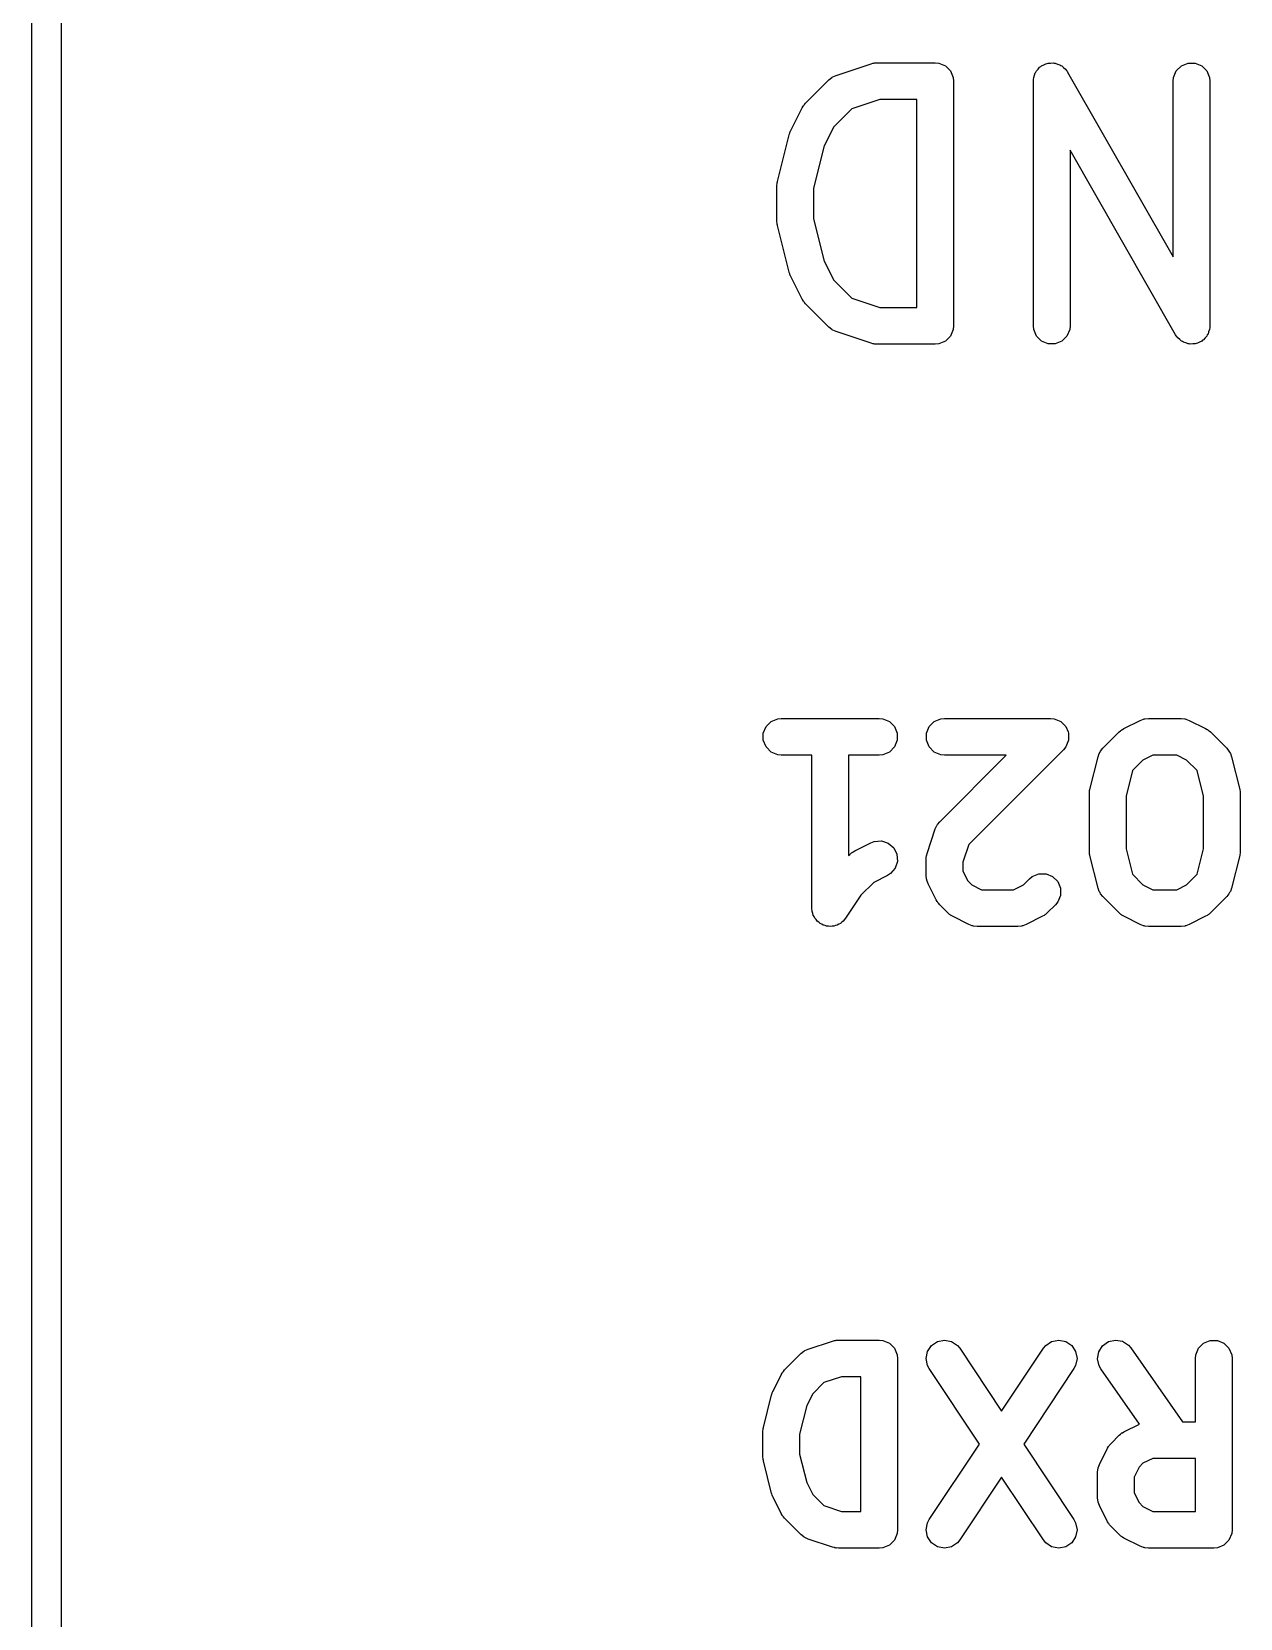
# Model space of a CAD drawing. Header units: inches. Extents: x 1.56 to 3.89, y -5.01 to -1.23.
# Drawn here: x 1.7929 to 1.9873, y -2.7782 to -2.523 of the extents above; entities that cross this region are included whole.
import ezdxf

# ---------------------------------------------------------------- set-up
doc = ezdxf.new("R2010")
doc.units = ezdxf.units.IN
doc.header["$MEASUREMENT"] = 0
doc.layers.add('F.Silkscreen', color=41, linetype='CONTINUOUS', true_color=0xf2eda1)

msp = doc.modelspace()

# ---------------------------------------------------------------- linework, layer by layer
at = {"layer": 'F.Silkscreen', "linetype": 'CONTINUOUS'}
for p, q in [((1.79291, -3.19213), (1.79291, -1.30551)), ((1.79764, -1.30787), (1.79764, -3.18976)), ((1.92228, -2.52999), (1.9279, -2.52811)), ((1.9279, -2.52811), (1.92819, -2.52805)), ((1.92819, -2.52805), (1.92826, -2.52802)), ((1.92826, -2.52802), (1.92837, -2.52801)), ((1.92837, -2.52801), (1.92847, -2.52798)), ((1.92847, -2.52798), (1.92855, -2.52799)), ((1.92855, -2.52799), (1.92884, -2.52796)), ((1.92884, -2.52796), (1.93821, -2.52796)), ((1.93821, -2.52796), (1.93879, -2.52802)), ((1.93879, -2.52802), (1.93985, -2.52846)), ((1.93985, -2.52846), (1.94067, -2.52927)), ((1.9545, -2.52927), (1.95478, -2.52899)), ((1.95478, -2.52899), (1.95502, -2.52868)), ((1.95502, -2.52868), (1.95519, -2.52859)), ((1.95519, -2.52859), (1.95532, -2.52846)), ((1.95532, -2.52846), (1.95568, -2.52831)), ((1.95568, -2.52831), (1.95602, -2.52811)), ((1.95602, -2.52811), (1.95621, -2.52809)), ((1.95621, -2.52809), (1.95638, -2.52802)), ((1.95638, -2.52802), (1.95678, -2.52802)), ((1.95678, -2.52802), (1.95717, -2.52797)), ((1.95717, -2.52797), (1.95735, -2.52802)), ((1.95735, -2.52802), (1.95754, -2.52802)), ((1.95754, -2.52802), (1.9579, -2.52817)), ((1.9579, -2.52817), (1.95828, -2.52827)), ((1.95828, -2.52827), (1.95843, -2.52839)), ((1.95843, -2.52839), (1.9586, -2.52846)), ((1.9586, -2.52846), (1.95888, -2.52874)), ((1.95888, -2.52874), (1.95919, -2.52898)), ((1.95919, -2.52898), (1.95936, -2.52922)), ((1.977, -2.52927), (1.97782, -2.52846)), ((1.97782, -2.52846), (1.97888, -2.52802)), ((1.97888, -2.52802), (1.98003, -2.52802)), ((1.98003, -2.52802), (1.9811, -2.52846)), ((1.9811, -2.52846), (1.98191, -2.52927)), ((1.91738, -2.53445), (1.92113, -2.5307)), ((1.92113, -2.5307), (1.92157, -2.53033)), ((1.92157, -2.53033), (1.92167, -2.53029)), ((1.92167, -2.53029), (1.92175, -2.53022)), ((1.92175, -2.53022), (1.92228, -2.52999)), ((1.94067, -2.52927), (1.94111, -2.53034)), ((1.94111, -2.53034), (1.94116, -2.53091)), ((1.94116, -2.53091), (1.94116, -2.57028)), ((1.95401, -2.53071), (1.95403, -2.53063)), ((1.95402, -2.53076), (1.95401, -2.53071)), ((1.95401, -2.53091), (1.95402, -2.53076)), ((1.95401, -2.57028), (1.95401, -2.53091)), ((1.95403, -2.53063), (1.95406, -2.53034)), ((1.95406, -2.53034), (1.95421, -2.52997)), ((1.95421, -2.52997), (1.95432, -2.52959)), ((1.95432, -2.52959), (1.95443, -2.52945)), ((1.95443, -2.52945), (1.9545, -2.52927)), ((1.95936, -2.52922), (1.95941, -2.52927)), ((1.95941, -2.52927), (1.95944, -2.52933)), ((1.95944, -2.52933), (1.95952, -2.52945)), ((1.95952, -2.52945), (1.9765, -2.55916)), ((1.9765, -2.53091), (1.97656, -2.53034)), ((1.9765, -2.55916), (1.9765, -2.53091)), ((1.97656, -2.53034), (1.977, -2.52927)), ((1.98191, -2.52927), (1.98235, -2.53034)), ((1.98235, -2.53034), (1.98241, -2.53091)), ((1.98241, -2.53091), (1.98241, -2.57028)), ((1.92932, -2.53387), (1.92481, -2.53537)), ((1.93526, -2.53387), (1.92932, -2.53387)), ((1.93526, -2.56733), (1.93526, -2.53387)), ((1.91495, -2.53897), (1.91682, -2.53522)), ((1.91682, -2.53522), (1.91698, -2.53497)), ((1.91698, -2.53497), (1.91701, -2.5349)), ((1.91701, -2.5349), (1.91708, -2.53482)), ((1.91708, -2.53482), (1.91713, -2.53473)), ((1.91713, -2.53473), (1.91719, -2.53468)), ((1.91719, -2.53468), (1.91738, -2.53445)), ((1.92481, -2.53537), (1.92189, -2.53829)), ((1.91483, -2.53927), (1.91492, -2.53903)), ((1.91492, -2.53903), (1.91493, -2.53901)), ((1.91493, -2.53901), (1.91495, -2.53897)), ((1.92189, -2.53829), (1.92038, -2.54132)), ((1.91285, -2.54707), (1.91473, -2.53957)), ((1.91473, -2.53957), (1.91474, -2.53953)), ((1.91474, -2.53951), (1.91483, -2.53927)), ((1.91474, -2.53953), (1.91474, -2.53951)), ((1.92038, -2.54132), (1.91867, -2.54815)), ((1.97689, -2.57175), (1.95991, -2.54203)), ((1.95991, -2.54203), (1.95991, -2.57028)), ((1.91276, -2.54779), (1.91277, -2.54768)), ((1.91276, -2.55341), (1.91276, -2.54779)), ((1.91277, -2.54764), (1.9128, -2.54743)), ((1.91277, -2.54768), (1.91277, -2.54764)), ((1.9128, -2.54743), (1.91282, -2.54721)), ((1.91282, -2.54721), (1.91284, -2.54717)), ((1.91284, -2.54717), (1.91285, -2.54707)), ((1.91867, -2.54815), (1.91867, -2.55305)), ((1.91277, -2.55351), (1.91276, -2.55341)), ((1.91277, -2.55355), (1.91277, -2.55351)), ((1.9128, -2.55377), (1.91277, -2.55355)), ((1.91282, -2.55399), (1.9128, -2.55377)), ((1.91284, -2.55403), (1.91282, -2.55399)), ((1.91285, -2.55413), (1.91284, -2.55403)), ((1.91473, -2.56162), (1.91285, -2.55413)), ((1.91867, -2.55305), (1.92038, -2.55988)), ((1.91474, -2.56167), (1.91473, -2.56162)), ((1.91474, -2.56169), (1.91474, -2.56167)), ((1.91483, -2.56193), (1.91474, -2.56169)), ((1.91492, -2.56217), (1.91483, -2.56193)), ((1.91493, -2.56219), (1.91492, -2.56217)), ((1.92038, -2.55988), (1.92189, -2.56291)), ((1.91495, -2.56223), (1.91493, -2.56219)), ((1.91682, -2.56598), (1.91495, -2.56223)), ((1.92189, -2.56291), (1.92481, -2.56583)), ((1.91698, -2.56623), (1.91682, -2.56598)), ((1.91701, -2.5663), (1.91698, -2.56623)), ((1.91708, -2.56638), (1.91701, -2.5663)), ((1.91713, -2.56647), (1.91708, -2.56638)), ((1.91719, -2.56652), (1.91713, -2.56647)), ((1.91738, -2.56675), (1.91719, -2.56652)), ((1.92113, -2.5705), (1.91738, -2.56675)), ((1.92481, -2.56583), (1.92932, -2.56733)), ((1.92932, -2.56733), (1.93526, -2.56733)), ((1.92157, -2.57086), (1.92113, -2.5705)), ((1.92167, -2.5709), (1.92157, -2.57086)), ((1.92175, -2.57097), (1.92167, -2.5709)), ((1.92228, -2.57121), (1.92175, -2.57097)), ((1.9279, -2.57308), (1.92228, -2.57121)), ((1.94067, -2.57192), (1.93985, -2.57274)), ((1.94111, -2.57086), (1.94067, -2.57192)), ((1.94116, -2.57028), (1.94111, -2.57086)), ((1.95406, -2.57086), (1.95401, -2.57028)), ((1.9545, -2.57192), (1.95406, -2.57086)), ((1.95532, -2.57274), (1.9545, -2.57192)), ((1.95941, -2.57192), (1.9586, -2.57274)), ((1.95986, -2.57086), (1.95941, -2.57192)), ((1.95991, -2.57028), (1.95986, -2.57086)), ((1.97698, -2.57187), (1.97689, -2.57175)), ((1.977, -2.57192), (1.97698, -2.57187)), ((1.97706, -2.57198), (1.977, -2.57192)), ((1.97723, -2.57222), (1.97706, -2.57198)), ((1.97754, -2.57246), (1.97723, -2.57222)), ((1.98163, -2.5722), (1.98139, -2.57251)), ((1.98191, -2.57192), (1.98163, -2.5722)), ((1.98198, -2.57175), (1.98191, -2.57192)), ((1.9821, -2.5716), (1.98198, -2.57175)), ((1.9822, -2.57122), (1.9821, -2.5716)), ((1.98235, -2.57086), (1.9822, -2.57122)), ((1.98238, -2.57056), (1.98235, -2.57086)), ((1.9824, -2.57049), (1.98238, -2.57056)), ((1.98241, -2.57028), (1.9824, -2.57043)), ((1.9824, -2.57043), (1.9824, -2.57049)), ((1.92819, -2.57315), (1.9279, -2.57308)), ((1.92826, -2.57318), (1.92819, -2.57315)), ((1.92837, -2.57319), (1.92826, -2.57318)), ((1.92847, -2.57321), (1.92837, -2.57319)), ((1.92855, -2.57321), (1.92847, -2.57321)), ((1.92884, -2.57324), (1.92855, -2.57321)), ((1.93821, -2.57324), (1.92884, -2.57324)), ((1.93879, -2.57318), (1.93821, -2.57324)), ((1.93985, -2.57274), (1.93879, -2.57318)), ((1.95638, -2.57318), (1.95532, -2.57274)), ((1.95754, -2.57318), (1.95638, -2.57318)), ((1.9586, -2.57274), (1.95754, -2.57318)), ((1.97782, -2.57274), (1.97754, -2.57246)), ((1.97799, -2.57281), (1.97782, -2.57274)), ((1.97814, -2.57293), (1.97799, -2.57281)), ((1.97852, -2.57303), (1.97814, -2.57293)), ((1.97888, -2.57318), (1.97852, -2.57303)), ((1.97907, -2.57318), (1.97888, -2.57318)), ((1.97925, -2.57323), (1.97907, -2.57318)), ((1.97964, -2.57318), (1.97925, -2.57323)), ((1.98003, -2.57318), (1.97964, -2.57318)), ((1.98021, -2.57311), (1.98003, -2.57318)), ((1.98039, -2.57308), (1.98021, -2.57311)), ((1.98073, -2.57289), (1.98039, -2.57308)), ((1.9811, -2.57274), (1.98073, -2.57289)), ((1.98123, -2.5726), (1.9811, -2.57274)), ((1.98139, -2.57251), (1.98123, -2.5726)), ((1.91182, -2.63392), (1.91289, -2.63348)), ((1.91289, -2.63348), (1.91347, -2.63342)), ((1.91347, -2.63342), (1.92921, -2.63342)), ((1.92921, -2.63342), (1.92979, -2.63348)), ((1.92979, -2.63348), (1.93085, -2.63392)), ((1.93807, -2.63392), (1.93914, -2.63348)), ((1.93914, -2.63348), (1.93971, -2.63342)), ((1.93971, -2.63342), (1.95677, -2.63342)), ((1.95677, -2.63342), (1.95735, -2.63348)), ((1.95735, -2.63348), (1.95841, -2.63392)), ((1.9712, -2.63374), (1.97174, -2.63353)), ((1.97174, -2.63353), (1.97185, -2.63352)), ((1.97185, -2.63352), (1.97194, -2.63348)), ((1.97194, -2.63348), (1.97252, -2.63342)), ((1.97252, -2.63342), (1.97777, -2.63342)), ((1.97777, -2.63342), (1.97835, -2.63348)), ((1.97835, -2.63348), (1.97844, -2.63352)), ((1.97844, -2.63352), (1.97855, -2.63353)), ((1.97855, -2.63353), (1.97909, -2.63374)), ((1.91057, -2.6358), (1.91101, -2.63474)), ((1.91057, -2.63695), (1.91057, -2.6358)), ((1.91101, -2.63474), (1.91182, -2.63392)), ((1.93085, -2.63392), (1.93167, -2.63474)), ((1.93167, -2.63474), (1.93211, -2.6358)), ((1.93211, -2.6358), (1.93211, -2.63695)), ((1.93682, -2.6358), (1.93726, -2.63474)), ((1.93682, -2.63695), (1.93682, -2.6358)), ((1.93726, -2.63474), (1.93807, -2.63392)), ((1.95841, -2.63392), (1.95923, -2.63474)), ((1.95923, -2.63474), (1.95959, -2.6356)), ((1.95959, -2.6356), (1.95967, -2.6358)), ((1.95967, -2.6358), (1.95967, -2.63695)), ((1.96518, -2.63823), (1.96781, -2.6356)), ((1.96781, -2.6356), (1.96803, -2.63542)), ((1.96803, -2.63542), (1.96809, -2.63536)), ((1.96809, -2.63536), (1.96817, -2.6353)), ((1.96817, -2.6353), (1.96826, -2.63523)), ((1.96826, -2.63523), (1.96833, -2.6352)), ((1.96833, -2.6352), (1.96858, -2.63505)), ((1.96858, -2.63505), (1.9712, -2.63374)), ((1.97909, -2.63374), (1.98171, -2.63505)), ((1.98171, -2.63505), (1.98196, -2.6352)), ((1.98196, -2.6352), (1.98203, -2.63523)), ((1.98203, -2.63523), (1.98212, -2.6353)), ((1.98212, -2.6353), (1.9822, -2.63536)), ((1.9822, -2.63536), (1.98226, -2.63542)), ((1.98226, -2.63542), (1.98248, -2.6356)), ((1.98248, -2.6356), (1.98511, -2.63823)), ((1.91101, -2.63802), (1.91057, -2.63695)), ((1.91182, -2.63883), (1.91101, -2.63802)), ((1.93167, -2.63802), (1.93085, -2.63883)), ((1.93211, -2.63695), (1.93167, -2.63802)), ((1.93726, -2.63802), (1.93682, -2.63695)), ((1.93807, -2.63883), (1.93726, -2.63802)), ((1.95886, -2.63846), (1.94361, -2.65372)), ((1.95923, -2.63802), (1.95886, -2.63846)), ((1.95967, -2.63695), (1.95923, -2.63802)), ((1.96473, -2.63888), (1.96482, -2.63867)), ((1.96482, -2.63867), (1.96518, -2.63823)), ((1.98511, -2.63823), (1.98547, -2.63867)), ((1.98547, -2.63867), (1.98556, -2.63888)), ((1.91289, -2.63927), (1.91182, -2.63883)), ((1.91347, -2.63933), (1.91289, -2.63927)), ((1.91839, -2.63933), (1.91347, -2.63933)), ((1.91839, -2.66394), (1.91839, -2.63933)), ((1.92921, -2.63933), (1.92429, -2.63933)), ((1.92429, -2.63933), (1.92429, -2.65549)), ((1.92979, -2.63927), (1.92921, -2.63933)), ((1.93085, -2.63883), (1.92979, -2.63927)), ((1.93914, -2.63927), (1.93807, -2.63883)), ((1.93894, -2.65004), (1.94964, -2.63933)), ((1.93971, -2.63933), (1.93914, -2.63927)), ((1.94964, -2.63933), (1.93971, -2.63933)), ((1.96309, -2.64485), (1.96441, -2.6396)), ((1.96441, -2.6396), (1.9646, -2.63905)), ((1.9646, -2.63905), (1.96473, -2.63888)), ((1.97164, -2.64012), (1.96994, -2.64182)), ((1.97322, -2.63933), (1.97164, -2.64012)), ((1.97707, -2.63933), (1.97322, -2.63933)), ((1.97865, -2.64012), (1.97707, -2.63933)), ((1.98035, -2.64182), (1.97865, -2.64012)), ((1.98556, -2.63888), (1.98569, -2.63905)), ((1.98569, -2.63905), (1.98588, -2.6396)), ((1.98588, -2.6396), (1.9872, -2.64485)), ((1.96994, -2.64182), (1.96891, -2.64593)), ((1.98138, -2.64593), (1.98035, -2.64182)), ((1.96301, -2.64542), (1.96304, -2.6452)), ((1.96302, -2.64546), (1.96301, -2.64542)), ((1.96301, -2.64556), (1.96302, -2.64546)), ((1.96301, -2.65475), (1.96301, -2.64556)), ((1.96304, -2.6452), (1.96306, -2.64499)), ((1.96306, -2.64499), (1.96308, -2.64495)), ((1.96308, -2.64495), (1.96309, -2.64485)), ((1.96891, -2.64593), (1.96891, -2.65439)), ((1.98138, -2.65439), (1.98138, -2.64593)), ((1.9872, -2.64485), (1.98721, -2.64495)), ((1.98721, -2.64495), (1.98723, -2.64499)), ((1.98723, -2.64499), (1.98725, -2.6452)), ((1.98725, -2.6452), (1.98728, -2.64542)), ((1.98728, -2.64542), (1.98727, -2.64546)), ((1.98727, -2.64546), (1.98728, -2.64556)), ((1.98728, -2.64556), (1.98728, -2.65475)), ((1.93691, -2.65513), (1.93822, -2.65119)), ((1.93822, -2.65119), (1.93846, -2.65066)), ((1.93846, -2.65066), (1.93853, -2.65058)), ((1.93853, -2.65058), (1.93857, -2.65048)), ((1.93857, -2.65048), (1.93894, -2.65004)), ((1.92527, -2.65473), (1.92789, -2.65342)), ((1.92789, -2.65342), (1.92843, -2.65321)), ((1.92843, -2.65321), (1.92958, -2.65313)), ((1.92958, -2.65313), (1.93068, -2.6535)), ((1.93068, -2.6535), (1.93155, -2.65425)), ((1.94361, -2.65372), (1.94266, -2.65654)), ((1.92429, -2.65549), (1.9245, -2.65529)), ((1.9245, -2.65529), (1.92473, -2.6551)), ((1.92473, -2.6551), (1.92478, -2.65504)), ((1.92478, -2.65504), (1.92487, -2.65499)), ((1.92487, -2.65499), (1.92495, -2.65492)), ((1.92495, -2.65492), (1.92502, -2.65489)), ((1.92502, -2.65489), (1.92527, -2.65473)), ((1.93155, -2.65425), (1.93206, -2.65528)), ((1.93214, -2.65643), (1.93178, -2.65752)), ((1.93206, -2.65528), (1.93214, -2.65643)), ((1.93676, -2.65606), (1.93679, -2.65577)), ((1.93676, -2.65869), (1.93676, -2.65606)), ((1.93678, -2.65569), (1.93681, -2.65559)), ((1.93679, -2.65577), (1.93678, -2.65569)), ((1.93681, -2.65559), (1.93682, -2.65549)), ((1.93682, -2.65549), (1.93685, -2.65541)), ((1.93685, -2.65541), (1.93691, -2.65513)), ((1.94266, -2.65654), (1.94266, -2.65799)), ((1.96302, -2.65485), (1.96301, -2.65475)), ((1.96301, -2.65489), (1.96302, -2.65485)), ((1.96304, -2.65511), (1.96301, -2.65489)), ((1.96306, -2.65533), (1.96304, -2.65511)), ((1.96308, -2.65537), (1.96306, -2.65533)), ((1.96309, -2.65547), (1.96308, -2.65537)), ((1.96441, -2.66071), (1.96309, -2.65547)), ((1.96891, -2.65439), (1.96994, -2.65849)), ((1.98035, -2.65849), (1.98138, -2.65439)), ((1.9872, -2.65547), (1.98588, -2.66071)), ((1.98721, -2.65537), (1.9872, -2.65547)), ((1.98723, -2.65533), (1.98721, -2.65537)), ((1.98725, -2.65511), (1.98723, -2.65533)), ((1.98728, -2.65489), (1.98725, -2.65511)), ((1.98728, -2.65475), (1.98727, -2.65485)), ((1.98727, -2.65485), (1.98728, -2.65489)), ((1.93053, -2.6587), (1.92834, -2.6598)), ((1.93102, -2.65839), (1.93053, -2.6587)), ((1.93178, -2.65752), (1.93102, -2.65839)), ((1.93682, -2.65926), (1.93676, -2.65869)), ((1.94266, -2.65799), (1.94345, -2.65956)), ((1.95337, -2.65922), (1.95382, -2.65886)), ((1.95382, -2.65886), (1.95488, -2.65841)), ((1.95488, -2.65841), (1.95604, -2.65841)), ((1.95604, -2.65841), (1.9571, -2.65886)), ((1.9571, -2.65886), (1.95792, -2.65967)), ((1.96994, -2.65849), (1.97164, -2.6602)), ((1.97865, -2.6602), (1.98035, -2.65849)), ((1.92834, -2.6598), (1.92626, -2.66188)), ((1.93686, -2.65936), (1.93682, -2.65926)), ((1.93686, -2.65947), (1.93686, -2.65936)), ((1.93707, -2.66001), (1.93686, -2.65947)), ((1.93838, -2.66263), (1.93707, -2.66001)), ((1.94345, -2.65956), (1.94409, -2.6602)), ((1.94409, -2.6602), (1.94566, -2.66098)), ((1.94566, -2.66098), (1.95083, -2.66098)), ((1.95083, -2.66098), (1.9524, -2.6602)), ((1.9524, -2.6602), (1.95337, -2.65922)), ((1.95792, -2.65967), (1.95836, -2.66073)), ((1.95836, -2.66073), (1.95836, -2.66189)), ((1.9646, -2.66126), (1.96441, -2.66071)), ((1.96473, -2.66144), (1.9646, -2.66126)), ((1.96482, -2.66164), (1.96473, -2.66144)), ((1.96518, -2.66209), (1.96482, -2.66164)), ((1.97164, -2.6602), (1.97322, -2.66098)), ((1.97322, -2.66098), (1.97707, -2.66098)), ((1.97707, -2.66098), (1.97865, -2.6602)), ((1.98547, -2.66164), (1.98511, -2.66209)), ((1.98556, -2.66144), (1.98547, -2.66164)), ((1.98569, -2.66126), (1.98556, -2.66144)), ((1.98588, -2.66071), (1.98569, -2.66126)), ((1.91844, -2.66451), (1.91839, -2.66394)), ((1.91839, -2.66394), (1.91839, -2.66394)), ((1.91839, -2.66394), (1.91839, -2.66394)), ((1.91839, -2.66394), (1.91839, -2.66394)), ((1.92626, -2.66188), (1.9238, -2.66557)), ((1.93854, -2.66288), (1.93838, -2.66263)), ((1.93857, -2.66295), (1.93854, -2.66288)), ((1.93864, -2.66303), (1.93857, -2.66295)), ((1.93869, -2.66312), (1.93864, -2.66303)), ((1.93875, -2.66317), (1.93869, -2.66312)), ((1.93894, -2.6634), (1.93875, -2.66317)), ((1.94025, -2.66471), (1.93894, -2.6634)), ((1.95755, -2.6634), (1.95624, -2.66471)), ((1.95792, -2.66295), (1.95755, -2.6634)), ((1.95836, -2.66189), (1.95792, -2.66295)), ((1.96781, -2.66471), (1.96518, -2.66209)), ((1.98511, -2.66209), (1.98248, -2.66471)), ((1.91856, -2.66478), (1.91844, -2.66451)), ((1.91861, -2.66507), (1.91856, -2.66478)), ((1.91877, -2.66531), (1.91861, -2.66507)), ((1.91888, -2.66558), (1.91877, -2.66531)), ((1.91909, -2.66578), (1.91888, -2.66558)), ((1.91925, -2.66603), (1.91909, -2.66578)), ((1.91949, -2.66619), (1.91925, -2.66603)), ((1.9197, -2.66639), (1.91949, -2.66619)), ((1.91997, -2.6665), (1.9197, -2.66639)), ((1.92021, -2.66666), (1.91997, -2.6665)), ((1.9205, -2.66672), (1.92021, -2.66666)), ((1.92076, -2.66683), (1.9205, -2.66672)), ((1.92219, -2.66672), (1.92192, -2.66683)), ((1.92247, -2.66666), (1.92219, -2.66672)), ((1.92271, -2.6665), (1.92247, -2.66666)), ((1.92298, -2.66639), (1.92271, -2.6665)), ((1.92319, -2.66618), (1.92298, -2.66639)), ((1.92343, -2.66602), (1.92319, -2.66618)), ((1.92379, -2.66558), (1.92343, -2.66602)), ((1.9238, -2.66557), (1.92379, -2.66558)), ((1.92379, -2.66558), (1.92379, -2.66558)), ((1.92379, -2.66558), (1.92379, -2.66558)), ((1.94048, -2.6649), (1.94025, -2.66471)), ((1.94053, -2.66496), (1.94048, -2.6649)), ((1.94062, -2.66501), (1.94053, -2.66496)), ((1.9407, -2.66508), (1.94062, -2.66501)), ((1.94077, -2.66511), (1.9407, -2.66508)), ((1.94102, -2.66526), (1.94077, -2.66511)), ((1.94364, -2.66658), (1.94102, -2.66526)), ((1.94418, -2.66678), (1.94364, -2.66658)), ((1.94429, -2.66679), (1.94418, -2.66678)), ((1.94439, -2.66683), (1.94429, -2.66679)), ((1.9522, -2.66679), (1.9521, -2.66683)), ((1.9523, -2.66678), (1.9522, -2.66679)), ((1.95284, -2.66658), (1.9523, -2.66678)), ((1.95547, -2.66526), (1.95284, -2.66658)), ((1.95572, -2.66511), (1.95547, -2.66526)), ((1.95579, -2.66508), (1.95572, -2.66511)), ((1.95587, -2.66501), (1.95579, -2.66508)), ((1.95596, -2.66496), (1.95587, -2.66501)), ((1.95601, -2.6649), (1.95596, -2.66496)), ((1.95624, -2.66471), (1.95601, -2.6649)), ((1.96803, -2.6649), (1.96781, -2.66471)), ((1.96809, -2.66496), (1.96803, -2.6649)), ((1.96817, -2.66501), (1.96809, -2.66496)), ((1.96826, -2.66508), (1.96817, -2.66501)), ((1.96833, -2.66511), (1.96826, -2.66508)), ((1.96858, -2.66526), (1.96833, -2.66511)), ((1.9712, -2.66658), (1.96858, -2.66526)), ((1.97174, -2.66678), (1.9712, -2.66658)), ((1.97185, -2.66679), (1.97174, -2.66678)), ((1.97194, -2.66683), (1.97185, -2.66679)), ((1.97844, -2.66679), (1.97835, -2.66683)), ((1.97855, -2.66678), (1.97844, -2.66679)), ((1.97909, -2.66658), (1.97855, -2.66678)), ((1.98171, -2.66526), (1.97909, -2.66658)), ((1.98196, -2.66511), (1.98171, -2.66526)), ((1.98203, -2.66508), (1.98196, -2.66511)), ((1.98212, -2.66501), (1.98203, -2.66508)), ((1.9822, -2.66496), (1.98212, -2.66501)), ((1.98226, -2.6649), (1.9822, -2.66496)), ((1.98248, -2.66471), (1.98226, -2.6649)), ((1.92106, -2.66683), (1.92076, -2.66683)), ((1.92134, -2.66689), (1.92106, -2.66683)), ((1.92163, -2.66683), (1.92134, -2.66689)), ((1.92192, -2.66683), (1.92163, -2.66683)), ((1.94496, -2.66689), (1.94439, -2.66683)), ((1.95152, -2.66689), (1.94496, -2.66689)), ((1.9521, -2.66683), (1.95152, -2.66689)), ((1.97252, -2.66689), (1.97194, -2.66683)), ((1.97777, -2.66689), (1.97252, -2.66689)), ((1.97835, -2.66683), (1.97777, -2.66689)), ((1.914, -2.73823), (1.91663, -2.7356)), ((1.91663, -2.7356), (1.91707, -2.73523)), ((1.91707, -2.73523), (1.91717, -2.73519)), ((1.91717, -2.73519), (1.91725, -2.73512)), ((1.91725, -2.73512), (1.91778, -2.73489)), ((1.91778, -2.73489), (1.92172, -2.73358)), ((1.92172, -2.73358), (1.922, -2.73351)), ((1.922, -2.73351), (1.92208, -2.73348)), ((1.92208, -2.73348), (1.92218, -2.73347)), ((1.92218, -2.73347), (1.92228, -2.73345)), ((1.92228, -2.73345), (1.92236, -2.73345)), ((1.92236, -2.73345), (1.92265, -2.73342)), ((1.92265, -2.73342), (1.92921, -2.73342)), ((1.92921, -2.73342), (1.92979, -2.73348)), ((1.92979, -2.73348), (1.93085, -2.73392)), ((1.93085, -2.73392), (1.93167, -2.73474)), ((1.93167, -2.73474), (1.93211, -2.7358)), ((1.93676, -2.73637), (1.93699, -2.73524)), ((1.93699, -2.73524), (1.93763, -2.73429)), ((1.93763, -2.73429), (1.93858, -2.73365)), ((1.93858, -2.73365), (1.93972, -2.73342)), ((1.93972, -2.73342), (1.94084, -2.73365)), ((1.94084, -2.73365), (1.9418, -2.73429)), ((1.9418, -2.73429), (1.94217, -2.73474)), ((1.94217, -2.73474), (1.9489, -2.74483)), ((1.9489, -2.74483), (1.95563, -2.73474)), ((1.95563, -2.73474), (1.95599, -2.73429)), ((1.95599, -2.73429), (1.95695, -2.73365)), ((1.95695, -2.73365), (1.95808, -2.73342)), ((1.95808, -2.73342), (1.95921, -2.73365)), ((1.95921, -2.73365), (1.96017, -2.73429)), ((1.96017, -2.73429), (1.96081, -2.73524)), ((1.96081, -2.73524), (1.96104, -2.73637)), ((1.96432, -2.73644), (1.96452, -2.73531)), ((1.96452, -2.73531), (1.96514, -2.73433)), ((1.96514, -2.73433), (1.96608, -2.73367)), ((1.96608, -2.73367), (1.96721, -2.73342)), ((1.96721, -2.73342), (1.96834, -2.73362)), ((1.96834, -2.73362), (1.96931, -2.73424)), ((1.96931, -2.73424), (1.96969, -2.73468)), ((1.96969, -2.73468), (1.97799, -2.74655)), ((1.98012, -2.7358), (1.98056, -2.73474)), ((1.98056, -2.73474), (1.98138, -2.73392)), ((1.98138, -2.73392), (1.98244, -2.73348)), ((1.98244, -2.73348), (1.9836, -2.73348)), ((1.9836, -2.73348), (1.98466, -2.73392)), ((1.98466, -2.73392), (1.98547, -2.73474)), ((1.98547, -2.73474), (1.98592, -2.7358)), ((1.91382, -2.73845), (1.914, -2.73823)), ((1.93211, -2.7358), (1.93217, -2.73638)), ((1.93217, -2.73638), (1.93217, -2.76394)), ((1.93698, -2.7375), (1.93676, -2.73637)), ((1.93726, -2.73801), (1.93698, -2.7375)), ((1.94535, -2.75016), (1.93726, -2.73801)), ((1.96054, -2.73801), (1.95245, -2.75016)), ((1.96081, -2.7375), (1.96054, -2.73801)), ((1.96104, -2.73637), (1.96081, -2.7375)), ((1.96457, -2.73757), (1.96432, -2.73644)), ((1.96485, -2.73807), (1.96457, -2.73757)), ((1.97106, -2.74693), (1.96485, -2.73807)), ((1.98007, -2.73638), (1.98012, -2.7358)), ((1.98007, -2.74655), (1.98007, -2.73638)), ((1.98592, -2.7358), (1.98597, -2.73638)), ((1.98597, -2.73638), (1.98597, -2.76394)), ((1.91214, -2.74162), (1.91345, -2.73899)), ((1.91345, -2.73899), (1.9136, -2.73875)), ((1.9136, -2.73875), (1.91363, -2.73867)), ((1.91363, -2.73867), (1.9137, -2.73859)), ((1.9137, -2.73859), (1.91376, -2.7385)), ((1.91376, -2.7385), (1.91382, -2.73845)), ((1.92031, -2.74027), (1.91852, -2.74206)), ((1.92313, -2.73933), (1.92031, -2.74027)), ((1.92626, -2.73933), (1.92313, -2.73933)), ((1.92626, -2.76098), (1.92626, -2.73933)), ((1.9106, -2.74747), (1.91191, -2.74222)), ((1.91191, -2.74222), (1.91193, -2.74218)), ((1.91193, -2.74216), (1.91202, -2.74192)), ((1.91193, -2.74218), (1.91193, -2.74216)), ((1.91202, -2.74192), (1.91211, -2.74168)), ((1.91211, -2.74168), (1.91212, -2.74166)), ((1.91212, -2.74166), (1.91214, -2.74162)), ((1.91852, -2.74206), (1.91756, -2.74397)), ((1.91756, -2.74397), (1.91642, -2.74855)), ((1.91051, -2.74819), (1.91052, -2.74809)), ((1.91051, -2.75212), (1.91051, -2.74819)), ((1.91052, -2.74804), (1.91055, -2.74783)), ((1.91052, -2.74809), (1.91052, -2.74804)), ((1.91055, -2.74783), (1.91057, -2.74761)), ((1.91057, -2.74761), (1.91059, -2.74757)), ((1.91059, -2.74757), (1.9106, -2.74747)), ((1.96809, -2.74848), (1.96817, -2.74842)), ((1.96817, -2.74842), (1.96826, -2.74836)), ((1.96826, -2.74836), (1.96833, -2.74833)), ((1.96833, -2.74833), (1.96858, -2.74817)), ((1.96858, -2.74817), (1.97106, -2.74693)), ((1.97799, -2.74655), (1.98007, -2.74655)), ((1.91642, -2.74855), (1.91642, -2.75176)), ((1.93726, -2.7623), (1.94535, -2.75016)), ((1.95245, -2.75016), (1.96054, -2.7623)), ((1.96463, -2.75343), (1.96594, -2.7508)), ((1.96594, -2.7508), (1.9661, -2.75056)), ((1.9661, -2.75056), (1.96613, -2.75048)), ((1.96613, -2.75048), (1.96619, -2.7504)), ((1.96619, -2.7504), (1.96625, -2.75031)), ((1.96625, -2.75031), (1.96631, -2.75026)), ((1.96631, -2.75026), (1.9665, -2.75004)), ((1.9665, -2.75004), (1.96781, -2.74872)), ((1.96781, -2.74872), (1.96803, -2.74854)), ((1.96803, -2.74854), (1.96809, -2.74848)), ((1.91052, -2.75223), (1.91051, -2.75212)), ((1.91052, -2.75227), (1.91052, -2.75223)), ((1.91055, -2.75248), (1.91052, -2.75227)), ((1.91057, -2.7527), (1.91055, -2.75248)), ((1.91059, -2.75274), (1.91057, -2.7527)), ((1.9106, -2.75284), (1.91059, -2.75274)), ((1.91191, -2.75809), (1.9106, -2.75284)), ((1.91642, -2.75176), (1.91756, -2.75634)), ((1.96442, -2.75397), (1.96463, -2.75343)), ((1.97164, -2.75324), (1.97101, -2.75387)), ((1.97322, -2.75245), (1.97164, -2.75324)), ((1.98007, -2.75245), (1.97322, -2.75245)), ((1.98007, -2.76098), (1.98007, -2.75245)), ((1.9489, -2.75548), (1.94217, -2.76557)), ((1.95563, -2.76557), (1.9489, -2.75548)), ((1.96432, -2.75475), (1.96437, -2.75417)), ((1.96432, -2.75869), (1.96432, -2.75475)), ((1.96437, -2.75417), (1.96442, -2.75408)), ((1.96442, -2.75408), (1.96442, -2.75397)), ((1.97101, -2.75387), (1.97022, -2.75545)), ((1.97022, -2.75545), (1.97022, -2.75799)), ((1.91193, -2.75813), (1.91191, -2.75809)), ((1.91193, -2.75815), (1.91193, -2.75813)), ((1.91202, -2.75839), (1.91193, -2.75815)), ((1.91211, -2.75864), (1.91202, -2.75839)), ((1.91212, -2.75865), (1.91211, -2.75864)), ((1.91214, -2.75869), (1.91212, -2.75865)), ((1.91756, -2.75634), (1.91852, -2.75825)), ((1.91852, -2.75825), (1.92031, -2.76004)), ((1.97022, -2.75799), (1.97101, -2.75956)), ((1.91345, -2.76132), (1.91214, -2.75869)), ((1.92031, -2.76004), (1.92313, -2.76098)), ((1.92313, -2.76098), (1.92626, -2.76098)), ((1.96437, -2.75926), (1.96432, -2.75869)), ((1.96442, -2.75936), (1.96437, -2.75926)), ((1.96442, -2.75947), (1.96442, -2.75936)), ((1.96463, -2.76001), (1.96442, -2.75947)), ((1.96594, -2.76263), (1.96463, -2.76001)), ((1.97101, -2.75956), (1.97164, -2.7602)), ((1.97164, -2.7602), (1.97322, -2.76098)), ((1.97322, -2.76098), (1.98007, -2.76098)), ((1.9136, -2.76157), (1.91345, -2.76132)), ((1.91363, -2.76164), (1.9136, -2.76157)), ((1.9137, -2.76172), (1.91363, -2.76164)), ((1.91376, -2.76181), (1.9137, -2.76172)), ((1.91382, -2.76186), (1.91376, -2.76181)), ((1.914, -2.76209), (1.91382, -2.76186)), ((1.91663, -2.76471), (1.914, -2.76209)), ((1.93676, -2.76394), (1.93698, -2.76281)), ((1.93698, -2.76281), (1.93726, -2.7623)), ((1.96054, -2.7623), (1.96081, -2.76281)), ((1.96081, -2.76281), (1.96104, -2.76394)), ((1.9661, -2.76288), (1.96594, -2.76263)), ((1.96613, -2.76295), (1.9661, -2.76288)), ((1.96619, -2.76303), (1.96613, -2.76295)), ((1.96625, -2.76312), (1.96619, -2.76303)), ((1.96631, -2.76317), (1.96625, -2.76312)), ((1.9665, -2.7634), (1.96631, -2.76317)), ((1.96781, -2.76471), (1.9665, -2.7634)), ((1.91707, -2.76508), (1.91663, -2.76471)), ((1.91717, -2.76512), (1.91707, -2.76508)), ((1.91725, -2.76519), (1.91717, -2.76512)), ((1.91778, -2.76542), (1.91725, -2.76519)), ((1.92172, -2.76674), (1.91778, -2.76542)), ((1.93167, -2.76558), (1.93085, -2.76639)), ((1.93211, -2.76451), (1.93167, -2.76558)), ((1.93217, -2.76394), (1.93211, -2.76451)), ((1.93699, -2.76507), (1.93676, -2.76394)), ((1.93763, -2.76603), (1.93699, -2.76507)), ((1.93858, -2.76666), (1.93763, -2.76603)), ((1.9418, -2.76602), (1.94084, -2.76666)), ((1.94217, -2.76557), (1.9418, -2.76602)), ((1.95599, -2.76602), (1.95563, -2.76557)), ((1.95695, -2.76666), (1.95599, -2.76602)), ((1.96017, -2.76603), (1.95921, -2.76666)), ((1.96081, -2.76507), (1.96017, -2.76603)), ((1.96104, -2.76394), (1.96081, -2.76507)), ((1.96803, -2.7649), (1.96781, -2.76471)), ((1.96809, -2.76496), (1.96803, -2.7649)), ((1.96817, -2.76501), (1.96809, -2.76496)), ((1.96826, -2.76508), (1.96817, -2.76501)), ((1.96833, -2.76511), (1.96826, -2.76508)), ((1.96858, -2.76526), (1.96833, -2.76511)), ((1.9712, -2.76658), (1.96858, -2.76526)), ((1.98547, -2.76558), (1.98466, -2.76639)), ((1.98592, -2.76451), (1.98547, -2.76558)), ((1.98597, -2.76394), (1.98592, -2.76451)), ((1.922, -2.7668), (1.92172, -2.76674)), ((1.92208, -2.76683), (1.922, -2.7668)), ((1.92218, -2.76684), (1.92208, -2.76683)), ((1.92228, -2.76687), (1.92218, -2.76684)), ((1.92236, -2.76686), (1.92228, -2.76687)), ((1.92265, -2.76689), (1.92236, -2.76686)), ((1.92921, -2.76689), (1.92265, -2.76689)), ((1.92979, -2.76683), (1.92921, -2.76689)), ((1.93085, -2.76639), (1.92979, -2.76683)), ((1.93972, -2.76689), (1.93858, -2.76666)), ((1.94084, -2.76666), (1.93972, -2.76689)), ((1.95808, -2.76689), (1.95695, -2.76666)), ((1.95921, -2.76666), (1.95808, -2.76689)), ((1.97174, -2.76678), (1.9712, -2.76658)), ((1.97185, -2.76679), (1.97174, -2.76678)), ((1.97194, -2.76683), (1.97185, -2.76679)), ((1.97252, -2.76689), (1.97194, -2.76683)), ((1.98302, -2.76689), (1.97252, -2.76689)), ((1.9836, -2.76683), (1.98302, -2.76689)), ((1.98466, -2.76639), (1.9836, -2.76683))]:
    msp.add_line(p, q, dxfattribs=at)

doc.saveas('drawing.dxf')
